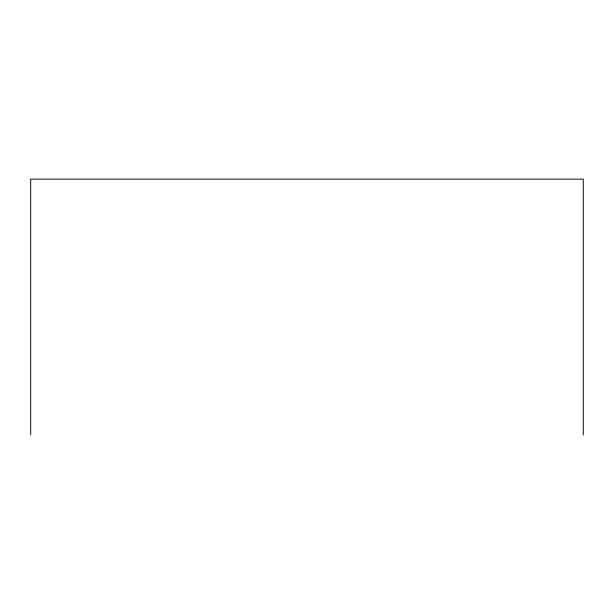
<?xml version="1.0" encoding="UTF-8"?>
<svg xmlns="http://www.w3.org/2000/svg" width="614" height="614" viewBox="0 0 614 614"><rect width="100%" height="100%" fill="white"/><g stroke="black" fill="none" stroke-linecap="round" stroke-linejoin="round"><path stroke-width="0.92" d="M583.3 434.858L583.3 179.142L30.7 179.142L30.7 434.858"/></g></svg>
